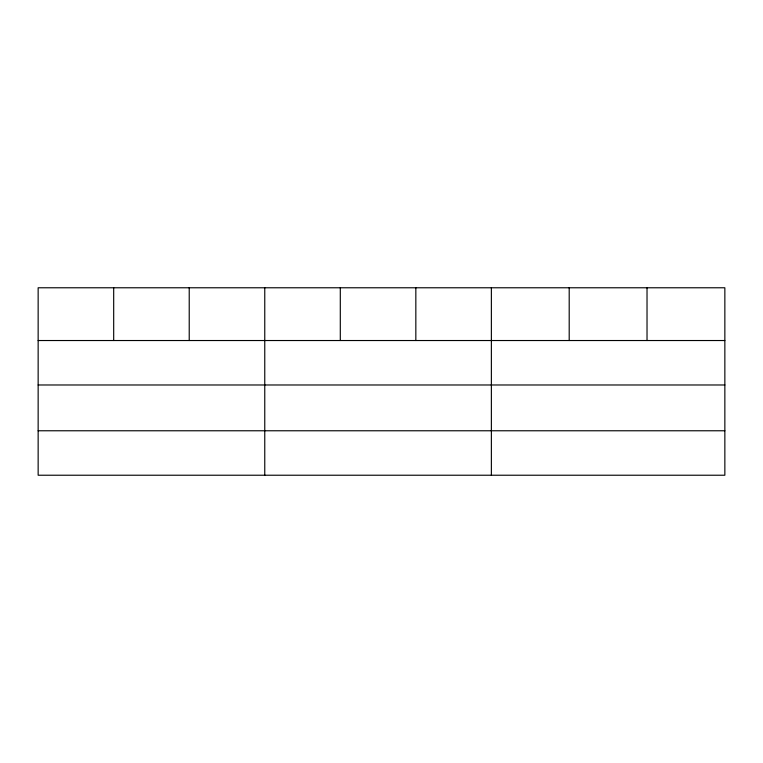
<?xml version="1.0" encoding="UTF-8"?>
<svg xmlns="http://www.w3.org/2000/svg" width="763" height="763" viewBox="0 0 763 763"><rect width="100%" height="100%" fill="white"/><g stroke="black" fill="none" stroke-linecap="round" stroke-linejoin="round"><path stroke-width="1.14" d="M724.85 384.981L724.85 287.775L38.15 287.775L38.15 475.225L724.85 475.225L724.85 384.981L38.15 384.981M38.15 340.527L724.85 340.527M38.15 430.771L724.85 430.771M647.024 287.775L647.024 340.527M569.198 287.775L569.198 340.527M491.372 287.775L491.372 475.225M415.835 287.775L415.835 340.527M340.298 287.775L340.298 340.527M264.761 287.775L264.761 475.225M189.224 287.775L189.224 340.527M113.687 287.775L113.687 340.527"/></g></svg>
